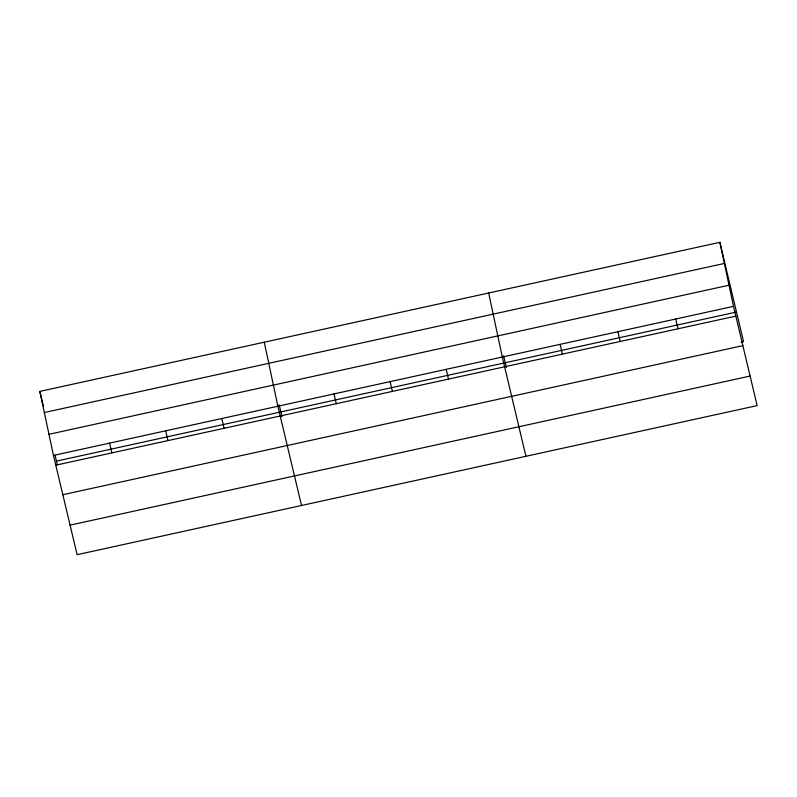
<?xml version="1.0" encoding="UTF-8"?>
<svg xmlns="http://www.w3.org/2000/svg" width="797" height="797" viewBox="0 0 797 797"><rect width="100%" height="100%" fill="white"/><g stroke="black" fill="none" stroke-linecap="round" stroke-linejoin="round"><path stroke-width="1.2" d="M719.88 242.318L733.509 306.347L757.15 405.603L77.12 554.682L53.469 455.426L39.85 391.397L719.88 242.318L743.531 341.574L741.12 342.102M44.343 412.527L724.383 263.448M48.976 434.295L729.006 285.216M53.469 455.426L733.509 306.347M56.457 461.124L736.498 312.045M55.8 465.189L735.83 316.11M62.833 494.718L742.864 345.639M70.076 525.143L750.116 376.064M675.707 319.019L678.028 328.782M617.894 331.691L620.225 341.455M560.092 344.364L562.423 354.127M503.614 355.711L506.414 367.457M525.94 456.282L502.289 357.036L488.671 293.007M446.19 369.33L448.512 379.103M390.092 381.633L392.413 391.397M333.983 393.927L336.314 403.7M279.199 404.906L281.999 416.652M301.525 505.487L277.884 406.231L264.265 342.202M221.775 418.525L224.106 428.298M165.676 430.828L167.998 440.592M109.568 443.132L111.899 452.895M39.85 391.397L43.307 405.892M55.063 455.266L57.304 464.661"/></g></svg>
